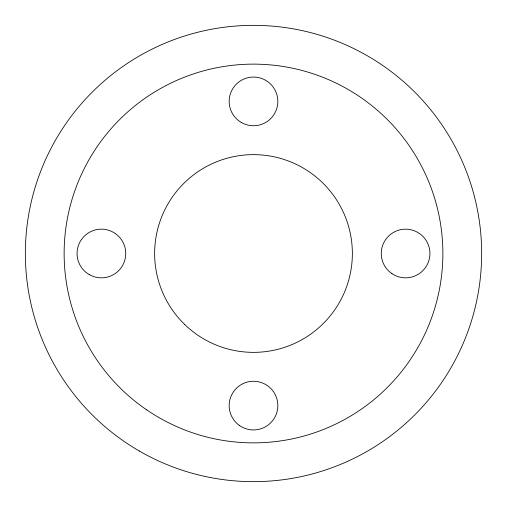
<?xml version="1.0" encoding="UTF-8"?>
<svg xmlns="http://www.w3.org/2000/svg" width="507" height="507" viewBox="0 0 507 507"><rect width="100%" height="100%" fill="white"/><g stroke="black" fill="none" stroke-linecap="round" stroke-linejoin="round"><path stroke-width="0.76" d="M139.425 451.084A228.15 228.15 0 0 0 481.65 253.5A228.15 228.15 0 0 0 139.425 55.916A228.15 228.15 0 0 0 139.425 451.084M184.567 324.366A98.865 98.865 0 0 0 349.342 277.766A98.865 98.865 0 0 0 226.591 158.368A98.865 98.865 0 0 0 184.567 324.366M146.776 409.929A189.365 189.365 0 0 0 442.332 267.715A189.365 189.365 0 0 0 171.391 82.863A189.365 189.365 0 0 0 146.776 409.929M239.285 425.354A24.336 24.336 0 0 0 277.716 408.034A24.336 24.336 0 0 0 243.499 383.412A24.336 24.336 0 0 0 239.285 425.354M89.232 274.579A24.336 24.336 0 0 0 125.736 253.5A24.336 24.336 0 0 0 89.232 232.421A24.336 24.336 0 0 0 89.232 274.579M241.332 122.479A24.336 24.336 0 0 0 277.836 101.4A24.336 24.336 0 0 0 241.332 80.321A24.336 24.336 0 0 0 241.332 122.479M391.955 273.653A24.336 24.336 0 0 0 429.873 255.243A24.336 24.336 0 0 0 394.972 231.61A24.336 24.336 0 0 0 391.955 273.653"/></g></svg>
